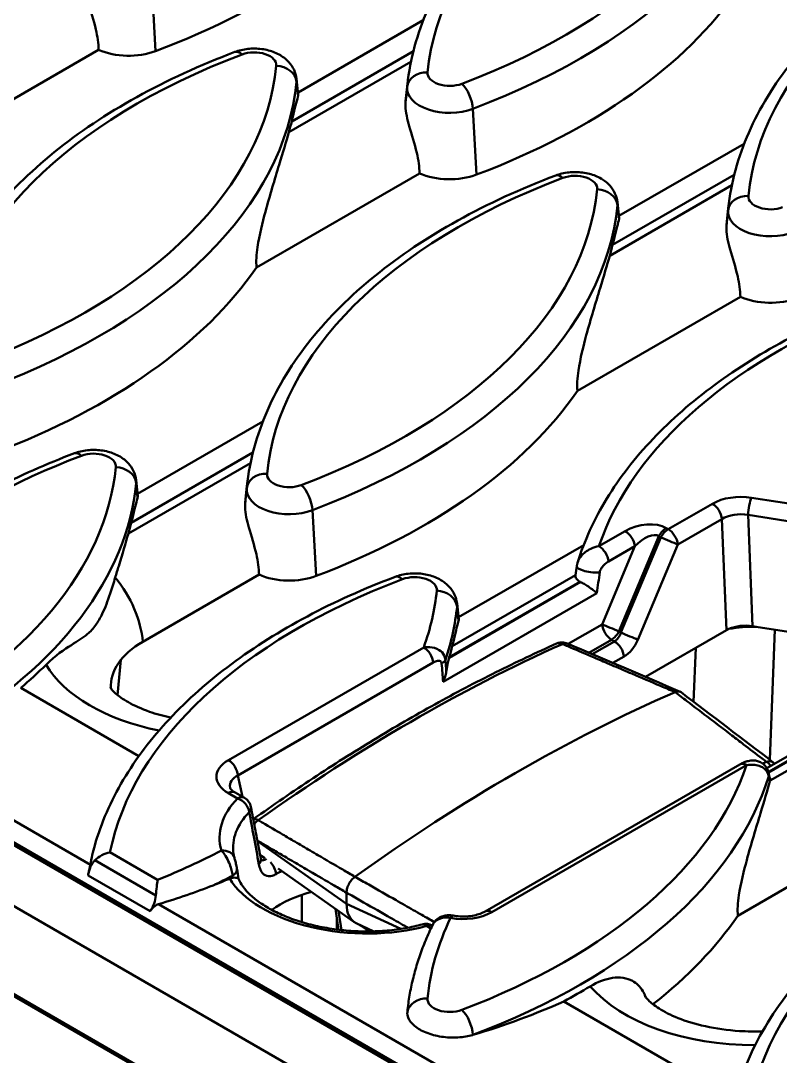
# Model space of a CAD drawing. Header units: millimetres. Extents: x 0 to 2774, y -40 to 1485.
# Drawn here: x 407.35 to 435.25, y 229.82 to 267.86 of the extents above; entities that cross this region are included whole.
import ezdxf

# ---------------------------------------------------------------- set-up
doc = ezdxf.new("R2010")
doc.units = ezdxf.units.MM
doc.header["$LTSCALE"] = 2.5
doc.layers.add('Sichtbar (ISO)', color=7, linetype='Continuous', lineweight=50)
doc.layers.add('Sichtbar schmal (ISO)', color=7, linetype='Continuous', lineweight=50)

msp = doc.modelspace()

# ---------------------------------------------------------------- linework, layer by layer
at = {"layer": 'Sichtbar (ISO)'}
for p, q in [((452.933, 211.197), (276.157, 313.26)), ((274.087, 312.124), (450.864, 210.062)), ((417.537, 265.223), (422.136, 267.878)), ((404.226, 263.334), (410.212, 266.79)), ((417.483, 265.727), (417.546, 265.14)), ((421.555, 265.511), (421.503, 265.025)), ((429.323, 260.687), (433.921, 263.342)), ((416.011, 258.798), (421.997, 262.254)), ((429.268, 261.191), (429.331, 260.604)), ((433.34, 260.975), (433.288, 260.488)), ((427.797, 254.262), (433.783, 257.718)), ((411.645, 250.481), (416.244, 253.136)), ((411.591, 250.984), (411.654, 250.398)), ((415.663, 250.768), (415.61, 250.282)), ((423.43, 245.944), (428.029, 248.6)), ((411.835, 245.047), (416.105, 247.512)), ((423.376, 246.448), (423.439, 245.862)), ((430.3, 243.755), (433.272, 245.471)), ((434.231, 245.619), (434.366, 245.598)), ((434.366, 245.598), (436.297, 245.299)), ((407.353, 243.348), (411.691, 240.844)), ((438.297, 242.443), (434.756, 240.399)), ((433.761, 240.541), (424.404, 235.138)), ((415.566, 239.313), (415.228, 239.508)), ((433.689, 234.984), (439.675, 238.44)), ((419.591, 234.756), (416.811, 236.715)), ((419.319, 235.828), (419.319, 235.417)), ((418.908, 235.237), (419.029, 234.468)), ((419.669, 234.711), (420.323, 234.408)), ((420.057, 234.405), (420.046, 234.475)), ((427.295, 231.835), (433.567, 228.214))]:
    msp.add_line(p, q, dxfattribs=at)
for centre, start, end in [((415.316, 238.88), 10.7657, 60), ((422.23, 234.183), 61.426, 105.6427)]:
    msp.add_arc(centre, 0.5, start, end, dxfattribs=at)
for centre, major_axis, ratio, start_param, end_param in [((398.556, 278.869), (25.106, 0), 0.57735, 5.2921, 5.906759), ((410.341, 274.333), (25.106, 0), 0.57735, 5.2921, 5.906759), ((411.319, 267.615), (-1.806, 0), 0.57735, 0.911322, 2.150508), ((392.663, 266.168), (24.887, 0), 0.57735, 6.114898, 6.142932), ((423.104, 263.078), (-1.806, 0), 0.57735, 0.911322, 2.150508), ((404.448, 261.632), (24.887, 0), 0.57735, 6.114898, 6.142932), ((392.663, 264.127), (25.106, 0), 0.57735, 5.2921, 5.906759), ((434.889, 258.542), (-1.806, 0), 0.57735, 0.911322, 2.150508), ((404.448, 259.591), (25.106, 0), 0.57735, 5.2921, 5.906759), ((386.771, 251.426), (24.887, 0), 0.57735, 6.114898, 6.142932), ((528.578, 265.496), (57.486, 132.695), 0.641642, 1.970571, 1.972991), ((417.212, 248.336), (-1.806, 0), 0.57735, 0.911322, 2.150508), ((433.978, 245.056), (1.001, -0.004), 0.582333, 2.233397, 2.356948), ((433.978, 245.056), (1.001, -0.004), 0.582333, 1.318347, 2.233397), ((434.275, 243.865), (3.001, -0.003), 0.577653, 1.541002, 1.879557), ((414.664, 243.414), (-4, 0), 0.57735, 5.497787, 6.318229), ((398.556, 246.89), (24.887, 0), 0.57735, 6.114898, 6.142932), ((-1919.761, -5432.512), (2189.317, 5741.251), 0.842549, 6.249428, 6.250299), ((386.771, 251.426), (-24.887, 0), 0.57735, 2.544599, 2.614834), ((425.506, 184.031), (-34.406, -59.593), 0.57735, 3.805908, 4.048064), ((-2740.712, -4953.908), (2281.557, 5702.886), 0.781853, 6.069375, 6.070247), ((327.866, 150.732), (90.531, 117.036), 0.516757, 5.879798, 5.882394), ((691.347, 1328.038), (-31.266, 1871.89), 0.192998, 2.189998, 2.190245), ((398.671, 247.062), (-24.863, 1.505), 0.532612, 2.288522, 2.320634), ((419.712, 233.763), (4, 0), 0.57735, 2.005435, 2.472189), ((420.381, 236.034), (-0.752, -1.303), 0.575771, 5.499157, 6.335402), ((410.341, 240.312), (25.106, 0), 0.57735, 5.649509, 5.906759), ((410.341, 242.353), (-24.887, 0), 0.57735, 2.320251, 2.375086), ((410.456, 242.355), (-24.881, 1.507), 0.532612, 2.176311, 2.345917), ((423.111, 231.339), (1.561, -0.095), 0.532612, 5.306088, 5.317903)]:
    msp.add_ellipse(centre, major_axis=major_axis, ratio=ratio, start_param=start_param, end_param=end_param, dxfattribs=at)
for points, knots in [([(432.894, 276.918), (431.613, 276.434), (430.406, 275.879), (428.184, 274.646), (427.167, 273.967), (425.358, 272.502), (424.565, 271.716), (423.236, 270.058), (422.699, 269.186), (421.909, 267.382), (421.656, 266.451), (421.555, 265.511)], [2.9359057, 2.9359057, 2.9359057, 2.9359057, 3.121742, 3.121742, 3.3075784, 3.3075784, 3.4934147, 3.4934147, 3.6792511, 3.6792511, 3.8650875, 3.8650875, 3.8650875, 3.8650875]), ([(444.679, 272.382), (443.398, 271.898), (442.192, 271.343), (439.969, 270.11), (438.952, 269.431), (437.143, 267.966), (436.351, 267.18), (435.021, 265.522), (434.484, 264.65), (433.694, 262.846), (433.441, 261.915), (433.34, 260.975)], [2.9359057, 2.9359057, 2.9359057, 2.9359057, 3.121742, 3.121742, 3.3075784, 3.3075784, 3.4934147, 3.4934147, 3.6792511, 3.6792511, 3.8650875, 3.8650875, 3.8650875, 3.8650875]), ([(410.212, 266.79), (410.21, 267.026), (410.174, 267.281), (410.038, 267.871), (409.924, 268.209), (409.801, 268.646), (409.767, 268.777), (409.718, 269.03), (409.702, 269.153), (409.698, 269.321), (409.699, 269.381), (409.705, 269.439)], [0.0433649, 0.0433649, 0.0433649, 0.0433649, 0.199966, 0.199966, 0.399932, 0.399932, 0.4756007, 0.4756007, 0.5512693, 0.5512693, 0.5929939, 0.5929939, 0.5929939, 0.5929939]), ([(415.216, 266.712), (413.935, 266.228), (412.729, 265.673), (410.506, 264.44), (409.489, 263.761), (407.68, 262.296), (406.888, 261.51), (405.558, 259.852), (405.021, 258.98), (404.231, 257.176), (403.978, 256.245), (403.877, 255.305)], [2.9359057, 2.9359057, 2.9359057, 2.9359057, 3.121742, 3.121742, 3.3075784, 3.3075784, 3.4934147, 3.4934147, 3.6792511, 3.6792511, 3.8650875, 3.8650875, 3.8650875, 3.8650875]), ([(417.483, 265.727), (417.471, 265.843), (417.438, 265.954), (417.341, 266.165), (417.273, 266.261), (417.105, 266.445), (417.001, 266.525), (416.752, 266.673), (416.605, 266.73), (416.288, 266.814), (416.118, 266.835), (415.778, 266.838), (415.609, 266.821), (415.367, 266.763), (415.291, 266.74), (415.216, 266.712)], [0.847302, 0.847302, 0.847302, 0.847302, 1.046181, 1.046181, 1.270532, 1.270532, 1.556044, 1.556044, 1.929065, 1.929065, 2.339587, 2.339587, 2.746954, 2.746954, 2.935906, 2.935906, 2.935906, 2.935906]), ([(417.54, 265.092), (417.537, 265.082), (417.534, 265.071), (417.482, 264.889), (417.419, 264.624), (417.335, 264.278), (417.321, 264.22), (417.306, 264.159)], [0.7095826, 0.7095826, 0.7095826, 0.7095826, 0.7301099, 0.7301099, 1.0546565, 1.0546565, 1.1167, 1.1167, 1.1167, 1.1167]), ([(421.997, 262.254), (421.995, 262.489), (421.959, 262.745), (421.823, 263.334), (421.71, 263.673), (421.586, 264.11), (421.552, 264.241), (421.503, 264.494), (421.487, 264.617), (421.483, 264.785), (421.484, 264.844), (421.49, 264.902)], [0.0433649, 0.0433649, 0.0433649, 0.0433649, 0.199966, 0.199966, 0.399932, 0.399932, 0.4756007, 0.4756007, 0.5512693, 0.5512693, 0.5929939, 0.5929939, 0.5929939, 0.5929939]), ([(421.49, 264.902), (421.493, 264.932), (421.496, 264.962), (421.501, 265.002), (421.502, 265.013), (421.503, 265.025)], [0.70958265, 0.70958265, 0.70958265, 0.70958265, 0.73010989, 0.73010989, 0.73801389, 0.73801389, 0.73801389, 0.73801389]), ([(417.199, 263.761), (417.1, 263.425), (416.979, 263.018), (416.684, 262.036), (416.503, 261.446), (416.235, 260.46), (416.114, 259.978), (416.032, 259.42), (416.016, 259.279), (416.002, 259.02), (416.003, 258.901), (416.011, 258.798)], [3.485316, 3.485316, 3.485316, 3.485316, 3.831228, 3.831228, 4.242869, 4.242869, 4.503948, 4.503948, 4.581698, 4.581698, 4.653464, 4.653464, 4.653464, 4.653464]), ([(427.001, 262.176), (425.72, 261.691), (424.514, 261.137), (422.291, 259.904), (421.274, 259.225), (419.465, 257.76), (418.673, 256.974), (417.343, 255.316), (416.806, 254.444), (416.016, 252.64), (415.764, 251.709), (415.663, 250.768)], [2.9359057, 2.9359057, 2.9359057, 2.9359057, 3.121742, 3.121742, 3.3075784, 3.3075784, 3.4934147, 3.4934147, 3.6792511, 3.6792511, 3.8650875, 3.8650875, 3.8650875, 3.8650875]), ([(429.268, 261.191), (429.256, 261.307), (429.223, 261.418), (429.126, 261.629), (429.058, 261.725), (428.89, 261.909), (428.786, 261.989), (428.537, 262.137), (428.39, 262.194), (428.073, 262.278), (427.903, 262.299), (427.563, 262.302), (427.394, 262.284), (427.152, 262.227), (427.076, 262.204), (427.001, 262.176)], [0.847302, 0.847302, 0.847302, 0.847302, 1.046181, 1.046181, 1.270532, 1.270532, 1.556044, 1.556044, 1.929065, 1.929065, 2.339587, 2.339587, 2.746954, 2.746954, 2.935906, 2.935906, 2.935906, 2.935906]), ([(429.325, 260.556), (429.322, 260.545), (429.319, 260.535), (429.268, 260.353), (429.205, 260.088), (429.12, 259.742), (429.106, 259.684), (429.091, 259.623)], [0.7095826, 0.7095826, 0.7095826, 0.7095826, 0.7301099, 0.7301099, 1.0546565, 1.0546565, 1.1167, 1.1167, 1.1167, 1.1167]), ([(433.783, 257.718), (433.78, 257.953), (433.744, 258.209), (433.609, 258.798), (433.495, 259.137), (433.371, 259.574), (433.338, 259.704), (433.288, 259.958), (433.273, 260.081), (433.268, 260.249), (433.27, 260.308), (433.275, 260.366)], [0.0433649, 0.0433649, 0.0433649, 0.0433649, 0.199966, 0.199966, 0.399932, 0.399932, 0.4756007, 0.4756007, 0.5512693, 0.5512693, 0.5929939, 0.5929939, 0.5929939, 0.5929939]), ([(433.275, 260.366), (433.278, 260.396), (433.281, 260.426), (433.286, 260.466), (433.287, 260.477), (433.288, 260.488)], [0.70958265, 0.70958265, 0.70958265, 0.70958265, 0.73010989, 0.73010989, 0.73801389, 0.73801389, 0.73801389, 0.73801389]), ([(428.984, 259.225), (428.885, 258.889), (428.764, 258.482), (428.469, 257.5), (428.288, 256.91), (428.02, 255.924), (427.899, 255.442), (427.817, 254.883), (427.801, 254.743), (427.787, 254.484), (427.788, 254.365), (427.797, 254.262)], [3.485316, 3.485316, 3.485316, 3.485316, 3.831228, 3.831228, 4.242869, 4.242869, 4.503948, 4.503948, 4.581698, 4.581698, 4.653464, 4.653464, 4.653464, 4.653464]), ([(438.786, 257.64), (437.662, 257.215), (436.595, 256.736), (434.604, 255.68), (433.68, 255.103), (431.997, 253.864), (431.24, 253.202), (429.912, 251.805), (429.342, 251.07), (428.411, 249.543), (428.049, 248.751), (427.801, 247.943)], [2.9359057, 2.9359057, 2.9359057, 2.9359057, 3.0990146, 3.0990146, 3.2621235, 3.2621235, 3.4252325, 3.4252325, 3.5883414, 3.5883414, 3.7514503, 3.7514503, 3.7514503, 3.7514503]), ([(409.323, 251.969), (408.299, 251.582), (407.322, 251.15), (405.484, 250.204), (404.624, 249.69), (403.038, 248.588), (402.312, 248.001), (401.012, 246.764), (400.438, 246.114), (399.457, 244.761), (399.05, 244.058), (398.734, 243.337)], [2.9359057, 2.9359057, 2.9359057, 2.9359057, 3.0845612, 3.0845612, 3.2332167, 3.2332167, 3.3818722, 3.3818722, 3.5305278, 3.5305278, 3.6791833, 3.6791833, 3.6791833, 3.6791833]), ([(411.591, 250.984), (411.578, 251.1), (411.546, 251.212), (411.448, 251.423), (411.381, 251.519), (411.213, 251.703), (411.108, 251.783), (410.859, 251.931), (410.712, 251.988), (410.395, 252.071), (410.225, 252.093), (409.885, 252.096), (409.716, 252.078), (409.474, 252.021), (409.398, 251.998), (409.323, 251.969)], [0.847302, 0.847302, 0.847302, 0.847302, 1.046181, 1.046181, 1.270532, 1.270532, 1.556044, 1.556044, 1.929065, 1.929065, 2.339587, 2.339587, 2.746954, 2.746954, 2.935906, 2.935906, 2.935906, 2.935906]), ([(411.648, 250.349), (411.645, 250.339), (411.642, 250.329), (411.59, 250.147), (411.527, 249.882), (411.443, 249.536), (411.428, 249.478), (411.414, 249.417)], [0.7095826, 0.7095826, 0.7095826, 0.7095826, 0.7301099, 0.7301099, 1.0546565, 1.0546565, 1.1167, 1.1167, 1.1167, 1.1167]), ([(416.105, 247.512), (416.102, 247.747), (416.066, 248.002), (415.931, 248.592), (415.817, 248.93), (415.694, 249.368), (415.66, 249.498), (415.61, 249.751), (415.595, 249.875), (415.59, 250.043), (415.592, 250.102), (415.598, 250.16)], [0.0433649, 0.0433649, 0.0433649, 0.0433649, 0.199966, 0.199966, 0.399932, 0.399932, 0.4756007, 0.4756007, 0.5512693, 0.5512693, 0.5929939, 0.5929939, 0.5929939, 0.5929939]), ([(415.598, 250.16), (415.601, 250.19), (415.604, 250.219), (415.608, 250.26), (415.609, 250.271), (415.61, 250.282)], [0.70958265, 0.70958265, 0.70958265, 0.70958265, 0.73010989, 0.73010989, 0.73801389, 0.73801389, 0.73801389, 0.73801389]), ([(411.306, 249.019), (411.208, 248.683), (411.087, 248.276), (410.91, 247.689), (410.867, 247.547), (410.824, 247.402)], [3.485316, 3.485316, 3.485316, 3.485316, 3.8312275, 3.8312275, 3.9377926, 3.9377926, 3.9377926, 3.9377926]), ([(427.775, 247.827), (427.776, 247.836), (427.777, 247.844), (427.78, 247.86), (427.782, 247.868), (427.785, 247.884), (427.787, 247.892), (427.791, 247.907), (427.793, 247.914), (427.797, 247.929), (427.799, 247.936), (427.801, 247.943)], [0, 0, 0, 0, 0.001689323, 0.001689323, 0.003378647, 0.003378647, 0.00506797, 0.00506797, 0.006757293, 0.006757293, 0.008446617, 0.008446617, 0.008446617, 0.008446617]), ([(410.824, 247.402), (410.765, 247.204), (410.704, 247.01), (410.546, 246.54), (410.452, 246.291), (410.273, 245.918), (410.195, 245.783), (410.013, 245.528), (409.912, 245.423), (409.63, 245.181), (409.435, 245.067), (408.954, 244.762), (408.636, 244.551), (408.284, 244.202)], [-1.629857, -1.629857, -1.629857, -1.629857, -1.452631, -1.452631, -1.186971, -1.186971, -0.996891, -0.996891, -0.779869, -0.779869, -0.420166, -0.420166, 0, 0, 0, 0]), ([(421.109, 247.433), (419.968, 247.002), (418.887, 246.516), (416.872, 245.443), (415.938, 244.856), (414.242, 243.595), (413.479, 242.92), (412.149, 241.497), (411.581, 240.748), (410.661, 239.194), (410.308, 238.388), (410.072, 237.565)], [2.9359057, 2.9359057, 2.9359057, 2.9359057, 3.1013121, 3.1013121, 3.2667184, 3.2667184, 3.4321248, 3.4321248, 3.5975312, 3.5975312, 3.7629376, 3.7629376, 3.7629376, 3.7629376]), ([(423.376, 246.448), (423.363, 246.564), (423.331, 246.676), (423.233, 246.887), (423.166, 246.983), (422.998, 247.167), (422.893, 247.247), (422.645, 247.395), (422.497, 247.452), (422.18, 247.535), (422.01, 247.557), (421.671, 247.56), (421.501, 247.542), (421.259, 247.485), (421.183, 247.462), (421.109, 247.433)], [0.847302, 0.847302, 0.847302, 0.847302, 1.046181, 1.046181, 1.270532, 1.270532, 1.556044, 1.556044, 1.929065, 1.929065, 2.339587, 2.339587, 2.746954, 2.746954, 2.935906, 2.935906, 2.935906, 2.935906]), ([(427.888, 247.252), (427.882, 247.255), (427.876, 247.259), (427.825, 247.288), (427.79, 247.319), (427.746, 247.38), (427.734, 247.408), (427.725, 247.456), (427.724, 247.476), (427.727, 247.495)], [0.15218967, 0.15218967, 0.15218967, 0.15218967, 0.15726233, 0.15726233, 0.19535253, 0.19535253, 0.22549112, 0.22549112, 0.24584778, 0.24584778, 0.24584778, 0.24584778]), ([(428.51, 246.831), (428.51, 246.832), (428.509, 246.832), (428.472, 246.867), (428.427, 246.905), (428.323, 246.986), (428.263, 247.029), (428.149, 247.105), (428.095, 247.139), (427.995, 247.197), (427.95, 247.222), (427.907, 247.243), (427.907, 247.243), (427.907, 247.243)], [-0.0005496, -0.0005496, -0.0005496, -0.0005496, 0, 0, 0.04539, 0.04539, 0.0922635, 0.0922635, 0.1301607, 0.1301607, 0.163054, 0.163054, 0.1633231, 0.1633231, 0.1633231, 0.1633231]), ([(423.433, 245.813), (423.43, 245.803), (423.427, 245.793), (423.375, 245.611), (423.312, 245.346), (423.228, 245), (423.214, 244.941), (423.199, 244.881)], [0.7095826, 0.7095826, 0.7095826, 0.7095826, 0.7301099, 0.7301099, 1.0546565, 1.0546565, 1.1167, 1.1167, 1.1167, 1.1167]), ([(427.424, 244.983), (427.393, 244.996), (427.362, 245.006), (427.3, 245.019), (427.27, 245.021), (427.213, 245.022), (427.186, 245.02), (427.137, 245.013), (427.114, 245.007), (427.072, 244.995), (427.052, 244.987), (427.035, 244.979)], [0.007711104, 0.007711104, 0.007711104, 0.007711104, 0.008311159, 0.008311159, 0.008911214, 0.008911214, 0.009511269, 0.009511269, 0.010111324, 0.010111324, 0.010711379, 0.010711379, 0.010711379, 0.010711379]), ([(427.035, 244.979), (426.292, 244.648), (425.547, 244.296), (424.056, 243.552), (423.31, 243.159), (421.817, 242.333), (421.07, 241.9), (419.578, 240.996), (418.832, 240.524), (417.355, 239.549), (416.622, 239.046), (415.892, 238.526)], [1.4572612, 1.4572612, 1.4572612, 1.4572612, 1.5034598, 1.5034598, 1.5496584, 1.5496584, 1.595857, 1.595857, 1.6420556, 1.6420556, 1.6875866, 1.6875866, 1.6875866, 1.6875866]), ([(423.084, 244.459), (423.069, 244.405), (423.052, 244.341), (423.017, 244.181), (422.999, 244.081), (422.985, 243.968), (422.984, 243.96), (422.983, 243.952)], [-0.6156388, -0.6156388, -0.6156388, -0.6156388, -0.5610048, -0.5610048, -0.4927272, -0.4927272, -0.4876878, -0.4876878, -0.4876878, -0.4876878]), ([(422.983, 243.952), (422.976, 243.89), (422.962, 243.827), (422.923, 243.7), (422.897, 243.636), (422.865, 243.573), (422.865, 243.572), (422.865, 243.572)], [0, 0, 0, 0, 0.03954668, 0.03954668, 0.08115288, 0.08115288, 0.08153969, 0.08153969, 0.08153969, 0.08153969]), ([(410.649, 243.361), (410.649, 243.361), (410.65, 243.359), (410.664, 243.334), (410.717, 243.255), (410.946, 243.052), (411.102, 242.937), (411.519, 242.702), (411.781, 242.582), (412.321, 242.394), (412.583, 242.32), (412.862, 242.259)], [4.1990628, 4.1990628, 4.1990628, 4.1990628, 4.2473133, 4.2473133, 4.5030411, 4.5030411, 4.7244316, 4.7244316, 4.953784, 4.953784, 5.1351179, 5.1351179, 5.1351179, 5.1351179]), ([(431.383, 243.198), (431.429, 243.218), (431.474, 243.227), (431.55, 243.222), (431.582, 243.21), (431.609, 243.189)], [0, 0, 0, 0, 0.03933314, 0.03933314, 0.07415239, 0.07415239, 0.07415239, 0.07415239]), ([(434.819, 240.241), (434.805, 240.301), (434.779, 240.364), (434.711, 240.47), (434.671, 240.514), (434.582, 240.588), (434.534, 240.616), (434.431, 240.66), (434.379, 240.672), (434.267, 240.688), (434.212, 240.686), (434.097, 240.674), (434.043, 240.66), (433.942, 240.628), (433.896, 240.609), (433.821, 240.574), (433.791, 240.558), (433.761, 240.541)], [0, 0, 0, 0, 0.0080952, 0.0080952, 0.0156273, 0.0156273, 0.0241515, 0.0241515, 0.0351375, 0.0351375, 0.0513445, 0.0513445, 0.0737592, 0.0737592, 0.0961738, 0.0961738, 0.1120734, 0.1120734, 0.1120734, 0.1120734]), ([(415.228, 239.508), (415.198, 239.526), (415.171, 239.544), (415.126, 239.578), (415.107, 239.594), (415.077, 239.624), (415.066, 239.637), (415.051, 239.659), (415.047, 239.668), (415.041, 239.679), (415.041, 239.682), (415.04, 239.683)], [-0.7779718, -0.7779718, -0.7779718, -0.7779718, -0.6464553, -0.6464553, -0.5149388, -0.5149388, -0.3834223, -0.3834223, -0.2519058, -0.2519058, -0.1203893, -0.1203893, -0.1203893, -0.1203893]), ([(434.868, 239.916), (434.77, 239.586), (434.653, 239.19), (434.362, 238.221), (434.18, 237.631), (433.913, 236.646), (433.791, 236.164), (433.709, 235.605), (433.693, 235.464), (433.68, 235.205), (433.681, 235.086), (433.689, 234.984)], [3.495842, 3.495842, 3.495842, 3.495842, 3.831228, 3.831228, 4.242869, 4.242869, 4.503948, 4.503948, 4.581698, 4.581698, 4.653464, 4.653464, 4.653464, 4.653464]), ([(434.871, 240.01), (434.872, 240.008), (434.872, 240.006), (434.876, 239.984), (434.877, 239.965), (434.874, 239.945)], [0.22330409, 0.22330409, 0.22330409, 0.22330409, 0.22550286, 0.22550286, 0.24584805, 0.24584805, 0.24584805, 0.24584805]), ([(416.173, 237.065), (416.149, 237.192), (416.124, 237.32), (416.075, 237.574), (416.05, 237.702), (416.002, 237.956), (415.977, 238.083), (415.928, 238.338), (415.904, 238.465), (415.856, 238.719), (415.831, 238.847), (415.807, 238.974)], [0, 0, 0, 0, 0.0960182, 0.0960182, 0.1920364, 0.1920364, 0.2880545, 0.2880545, 0.3840727, 0.3840727, 0.4800909, 0.4800909, 0.4800909, 0.4800909]), ([(444.679, 238.361), (443.398, 237.877), (442.192, 237.323), (439.969, 236.089), (438.952, 235.41), (437.143, 233.945), (436.351, 233.159), (435.021, 231.502), (434.484, 230.629), (433.694, 228.825), (433.441, 227.894), (433.34, 226.954)], [2.9359057, 2.9359057, 2.9359057, 2.9359057, 3.121742, 3.121742, 3.3075784, 3.3075784, 3.4934147, 3.4934147, 3.6792511, 3.6792511, 3.8650875, 3.8650875, 3.8650875, 3.8650875]), ([(409.828, 236.465), (409.846, 236.575), (409.878, 236.689), (409.944, 236.836), (409.976, 236.893), (410.027, 236.965), (410.052, 236.994), (410.077, 237.019)], [0.031631, 0.031631, 0.031631, 0.031631, 0.0954422, 0.0954422, 0.1283689, 0.1283689, 0.1484271, 0.1484271, 0.1484271, 0.1484271]), ([(410.077, 237.019), (410.15, 237.091), (410.237, 237.153), (410.425, 237.253), (410.527, 237.289), (410.63, 237.31), (410.631, 237.311), (410.632, 237.311)], [-0.1281464, -0.1281464, -0.1281464, -0.1281464, -0.0649498, -0.0649498, 0, 0, 0.0006165, 0.0006165, 0.0006165, 0.0006165]), ([(415.202, 237.104), (415.199, 237.114), (415.197, 237.125), (415.191, 237.146), (415.189, 237.156), (415.184, 237.177), (415.182, 237.187), (415.178, 237.207), (415.176, 237.218), (415.172, 237.238), (415.17, 237.249), (415.169, 237.259)], [2.19468237, 2.19468237, 2.19468237, 2.19468237, 2.20959854, 2.20959854, 2.22451472, 2.22451472, 2.23943089, 2.23943089, 2.25434707, 2.25434707, 2.26926325, 2.26926325, 2.26926325, 2.26926325]), ([(415.294, 236.706), (415.29, 236.736), (415.284, 236.768), (415.271, 236.83), (415.264, 236.861), (415.251, 236.921), (415.244, 236.949), (415.23, 237.001), (415.224, 237.025), (415.213, 237.068), (415.207, 237.087), (415.202, 237.104)], [0, 0, 0, 0, 0.01580563, 0.01580563, 0.03161126, 0.03161126, 0.04741689, 0.04741689, 0.06322252, 0.06322252, 0.07902814, 0.07902814, 0.07902814, 0.07902814]), ([(416.196, 236.992), (416.196, 236.992), (416.195, 236.993), (416.192, 237), (416.188, 237.008), (416.181, 237.031), (416.177, 237.047), (416.173, 237.065)], [0.22070866, 0.22070866, 0.22070866, 0.22070866, 0.23582218, 0.23582218, 0.26219771, 0.26219771, 0.28857324, 0.28857324, 0.28857324, 0.28857324]), ([(409.911, 236.855), (409.909, 236.843), (409.906, 236.829), (409.9, 236.795), (409.895, 236.773), (409.881, 236.711), (409.871, 236.669), (409.849, 236.573), (409.837, 236.521), (409.828, 236.465)], [-0.1141211, -0.1141211, -0.1141211, -0.1141211, -0.0997104, -0.0997104, -0.0797217, -0.0797217, -0.0467941, -0.0467941, -0.0117875, -0.0117875, -0.0117875, -0.0117875]), ([(412.382, 236.3), (412.382, 236.3), (412.382, 236.299), (412.371, 236.227), (412.359, 236.139), (412.338, 235.945), (412.328, 235.838), (412.318, 235.725)], [-0.1466997, -0.1466997, -0.1466997, -0.1466997, -0.1460501, -0.1460501, -0.0715433, -0.0715433, 0, 0, 0, 0]), ([(415.144, 236.376), (415.189, 236.381), (415.226, 236.381), (415.293, 236.375), (415.319, 236.366), (415.342, 236.349), (415.347, 236.342), (415.35, 236.335)], [0, 0, 0, 0, 0.0377602, 0.0377602, 0.0857113, 0.0857113, 0.1083309, 0.1083309, 0.1083309, 0.1083309]), ([(422.095, 234.665), (421.899, 234.61), (421.693, 234.563), (421.262, 234.486), (421.038, 234.456), (420.579, 234.416), (420.344, 234.406), (419.87, 234.404), (419.63, 234.413), (419.154, 234.45), (418.918, 234.479), (418.454, 234.554), (418.227, 234.601), (417.788, 234.712), (417.577, 234.776), (417.176, 234.917), (416.986, 234.995), (416.633, 235.162), (416.47, 235.251), (416.173, 235.435), (416.04, 235.531), (415.805, 235.727), (415.703, 235.826), (415.497, 236.065), (415.408, 236.204), (415.35, 236.335)], [-1.329851, -1.329851, -1.329851, -1.329851, -1.17852, -1.17852, -1.025986, -1.025986, -0.872701, -0.872701, -0.719066, -0.719066, -0.565468, -0.565468, -0.412278, -0.412278, -0.259857, -0.259857, -0.108547, -0.108547, 0.041397, 0.041397, 0.190024, 0.190024, 0.338239, 0.338239, 0.548065, 0.548065, 0.548065, 0.548065]), ([(419.319, 235.828), (419.319, 235.881), (419.328, 235.939), (419.363, 236.057), (419.388, 236.117), (419.448, 236.222), (419.481, 236.267), (419.552, 236.348), (419.59, 236.384), (419.629, 236.412)], [0, 0, 0, 0, 0.0390797, 0.0390797, 0.0780758, 0.0780758, 0.1116271, 0.1116271, 0.145196, 0.145196, 0.145196, 0.145196]), ([(412.318, 235.725), (412.311, 235.628), (412.283, 235.52), (412.227, 235.368), (412.197, 235.304), (412.163, 235.242)], [0.95188649, 0.95188649, 0.95188649, 0.95188649, 1.01022208, 1.01022208, 1.04938701, 1.04938701, 1.04938701, 1.04938701]), ([(412.163, 235.242), (412.163, 235.241), (412.163, 235.241), (412.146, 235.211), (412.128, 235.18), (412.107, 235.15)], [1.24072516, 1.24072516, 1.24072516, 1.24072516, 1.24103768, 1.24103768, 1.26126978, 1.26126978, 1.26126978, 1.26126978]), ([(412.165, 235.228), (412.174, 235.24), (412.184, 235.252), (412.22, 235.291), (412.248, 235.317), (412.321, 235.371), (412.368, 235.395), (412.416, 235.409)], [-0.07184316, -0.07184316, -0.07184316, -0.07184316, -0.06261477, -0.06261477, -0.03908038, -0.03908038, -0.00443982, -0.00443982, -0.00443982, -0.00443982]), ([(424.404, 235.138), (424.353, 235.109), (424.293, 235.081), (424.158, 235.031), (424.082, 235.009), (423.922, 234.976), (423.837, 234.964), (423.664, 234.951), (423.576, 234.95), (423.401, 234.96), (423.316, 234.97), (423.234, 234.986)], [-0.777972, -0.777972, -0.777972, -0.777972, -0.560178, -0.560178, -0.342385, -0.342385, -0.124592, -0.124592, 0.093202, 0.093202, 0.310995, 0.310995, 0.310995, 0.310995]), ([(423.234, 234.986), (423.19, 234.994), (423.144, 234.999), (423.048, 235.001), (422.998, 234.998), (422.893, 234.98), (422.837, 234.964), (422.723, 234.911), (422.665, 234.875), (422.564, 234.78), (422.521, 234.724), (422.487, 234.658), (422.484, 234.653), (422.482, 234.648)], [0.31503952, 0.31503952, 0.31503952, 0.31503952, 0.32722618, 0.32722618, 0.33941284, 0.33941284, 0.3515995, 0.3515995, 0.36378616, 0.36378616, 0.37510375, 0.37510375, 0.37597282, 0.37597282, 0.37597282, 0.37597282]), ([(422.482, 234.648), (422.391, 234.462), (422.306, 234.274), (422.149, 233.895), (422.076, 233.705), (421.944, 233.321), (421.884, 233.129), (421.778, 232.742), (421.731, 232.548), (421.65, 232.158), (421.616, 231.962), (421.589, 231.766)], [3.6526787, 3.6526787, 3.6526787, 3.6526787, 3.6915238, 3.6915238, 3.7303689, 3.7303689, 3.769214, 3.769214, 3.8080591, 3.8080591, 3.8469043, 3.8469043, 3.8469043, 3.8469043]), ([(430.292, 232.019), (430.264, 232.089), (430.233, 232.154), (430.097, 232.38), (429.967, 232.503), (429.614, 232.695), (429.365, 232.736), (428.827, 232.66), (428.55, 232.556), (428.268, 232.387)], [-0.7725674, -0.7725674, -0.7725674, -0.7725674, -0.7034177, -0.7034177, -0.5084812, -0.5084812, -0.2433559, -0.2433559, 0, 0, 0, 0]), ([(430.291, 232.021), (430.291, 232.021), (430.318, 231.967), (430.487, 231.795), (430.618, 231.685), (430.983, 231.454), (431.218, 231.333), (431.788, 231.106), (432.128, 231.001), (432.89, 230.834), (433.314, 230.774), (434.028, 230.729), (434.313, 230.725), (434.595, 230.734)], [4.199063, 4.199063, 4.199063, 4.199063, 4.443314, 4.443314, 4.667147, 4.667147, 4.89299, 4.89299, 5.134031, 5.134031, 5.389184, 5.389184, 5.554109, 5.554109, 5.554109, 5.554109]), ([(421.553, 231.45), (421.552, 231.434), (421.551, 231.419), (421.553, 231.301), (421.599, 231.179), (421.748, 230.985), (421.876, 230.877), (422.146, 230.721), (422.336, 230.645), (422.689, 230.55), (422.914, 230.516), (423.297, 230.498), (423.523, 230.511), (423.781, 230.555), (423.864, 230.574), (423.943, 230.597)], [0.6772323, 0.6772323, 0.6772323, 0.6772323, 0.6941, 0.6941, 0.8090307, 0.8090307, 0.9237132, 0.9237132, 1.0383957, 1.0383957, 1.1533264, 1.1533264, 1.2686775, 1.2686775, 1.3203534, 1.3203534, 1.3203534, 1.3203534])]:
    msp.add_open_spline(points, degree=3, knots=knots, dxfattribs=at)
for points in [[(417.546, 265.14), (417.548, 265.127), (417.546, 265.111), (417.54, 265.092)], [(429.331, 260.604), (429.333, 260.591), (429.331, 260.575), (429.325, 260.556)], [(411.654, 250.398), (411.655, 250.385), (411.653, 250.368), (411.648, 250.349)], [(427.727, 247.495), (427.727, 247.496), (427.727, 247.496), (427.727, 247.497)], [(427.907, 247.243), (427.9, 247.246), (427.894, 247.249), (427.888, 247.252)], [(423.439, 245.862), (423.44, 245.849), (423.438, 245.832), (423.433, 245.813)], [(423.092, 244.483), (423.089, 244.475), (423.087, 244.467), (423.084, 244.459)], [(434.988, 240.616), (435.008, 240.6), (435.027, 240.583), (435.044, 240.565)], [(434.874, 239.945), (434.873, 239.935), (434.87, 239.926), (434.868, 239.916)], [(410.072, 237.565), (410.006, 237.332), (409.951, 237.095), (409.911, 236.855)], [(415.144, 236.376), (415.107, 236.372), (415.068, 236.361), (415.029, 236.345)], [(412.416, 235.409), (413.125, 235.619), (413.798, 235.852), (414.419, 236.096)], [(412.107, 235.15), (412.126, 235.177), (412.145, 235.203), (412.165, 235.228)], [(420.026, 234.545), (420.035, 234.524), (420.042, 234.5), (420.046, 234.475)], [(421.589, 231.766), (421.575, 231.661), (421.563, 231.555), (421.553, 231.45)]]:
    msp.add_open_spline(points, degree=3, dxfattribs=at)
at = {"layer": 'Sichtbar schmal (ISO)'}
for p, q in [((276.032, 313.247), (452.808, 211.185)), ((450.166, 207.241), (273.389, 309.303)), ((273.38, 309.234), (450.157, 207.172)), ((412.173, 269.16), (412.308, 266.742)), ((417.306, 264.159), (421.774, 266.739)), ((421.686, 266.352), (417.199, 263.761)), ((417.484, 265.621), (417.54, 265.092)), ((421.547, 265.428), (421.49, 264.902)), ((423.959, 264.624), (424.094, 262.206)), ((429.091, 259.623), (433.559, 262.203)), ((433.471, 261.816), (428.984, 259.225)), ((429.269, 261.084), (429.325, 260.556)), ((433.332, 260.892), (433.275, 260.366)), ((371.969, 257.953), (426.27, 226.602)), ((411.414, 249.417), (415.882, 251.997)), ((415.794, 251.61), (411.306, 249.019)), ((411.591, 250.878), (411.648, 250.349)), ((415.654, 250.685), (415.598, 250.16)), ((436.121, 250.04), (434.192, 250.339)), ((432.754, 250.116), (431.134, 249.182)), ((418.066, 249.881), (418.201, 247.464)), ((434.063, 249.704), (435.993, 249.405)), ((434.063, 249.704), (434.231, 245.619)), ((431.134, 249.182), (431.059, 249.225)), ((431.485, 248.62), (433.104, 249.555)), ((433.272, 245.471), (433.104, 249.555)), ((429.552, 249.113), (428.59, 248.558)), ((430.788, 248.923), (429.323, 245.425)), ((429.398, 245.381), (430.863, 248.879)), ((430.788, 248.923), (430.863, 248.879)), ((428.701, 245.684), (429.902, 248.552)), ((428.94, 247.996), (429.902, 248.552)), ((431.485, 248.62), (430.02, 245.123)), ((423.199, 244.881), (427.727, 247.495)), ((427.907, 247.243), (423.084, 244.459)), ((427.888, 247.252), (423.092, 244.483)), ((422.865, 243.572), (428.51, 246.831)), ((423.376, 246.342), (423.433, 245.813)), ((427.461, 244.968), (428.701, 245.684)), ((429.323, 245.425), (429.398, 245.381)), ((434.865, 240.71), (435.046, 245.493)), ((429.052, 245.123), (428.221, 244.643)), ((428.343, 244.591), (429.158, 245.061)), ((429.158, 245.061), (429.052, 245.123)), ((422.152, 244.841), (414.978, 240.699)), ((432.141, 244.818), (432.066, 242.841)), ((410.912, 243.085), (411.03, 244.379)), ((415.329, 240.138), (422.503, 244.28)), ((429.509, 244.5), (429.104, 244.266)), ((434.817, 240.248), (439.452, 242.924)), ((434.812, 240.266), (438.543, 242.42)), ((439.364, 242.537), (434.874, 239.945)), ((409.911, 236.855), (402.865, 240.924)), ((424.654, 235.113), (434.011, 240.516)), ((415.329, 240.138), (415.496, 239.354)), ((414.978, 239.484), (415.316, 239.289)), ((419.319, 235.417), (416.046, 237.725)), ((410.077, 237.019), (412.318, 235.725)), ((410.632, 237.311), (412.382, 236.3)), ((416.147, 237.204), (416.322, 237.102)), ((409.828, 236.465), (412.107, 235.15)), ((426.649, 227.192), (412.416, 235.409)), ((416.614, 235.176), (416.616, 235.226)), ((419.13, 234.456), (419.02, 235.158)), ((421.311, 234.497), (419.319, 235.417)), ((422.257, 234.605), (422.417, 234.513)), ((430.586, 231.719), (430.587, 231.741)), ((423.959, 230.603), (423.959, 230.602))]:
    msp.add_line(p, q, dxfattribs=at)
for centre, major_axis, ratio, start_param, end_param in [((446.367, 265.182), (-24.113, 0), 0.57735, 5.2921, 6.227073), ((410.341, 277.191), (24.113, 0), 0.57735, 5.2921, 6.227073), ((410.341, 276.632), (24.86, 0), 0.57735, 5.2921, 6.227073), ((458.153, 260.646), (-24.113, 0), 0.57735, 5.2921, 6.227073), ((415.481, 266.01), (-0.265, 0.702), 0.447262, 5.581488, 6.283185), ((415.926, 266.23), (0.813, 0), 0.57735, 6.227073, 8.433693), ((428.69, 254.976), (-24.113, 0), 0.57735, 5.2921, 6.227073), ((392.663, 266.984), (24.113, 0), 0.57735, 5.2921, 6.227073), ((416.738, 265.591), (0.746, -0.073), 0.815212, 0.166414, 1.649944), ((422.293, 265.35), (-0.746, 0.073), 0.815212, 4.791537, 6.275066), ((423.104, 265.936), (-0.813, 0), 0.57735, 6.227073, 8.433693), ((392.663, 266.425), (24.86, 0), 0.57735, 5.2921, 6.227073), ((415.926, 265.671), (1.56, 0), 0.57735, 6.227073, 6.345089), ((423.549, 264.931), (0.265, -0.702), 0.447262, 0.956366, 2.439895), ((423.104, 265.377), (-1.56, 0), 0.57735, 6.227073, 8.433693), ((446.367, 264.623), (-24.86, 0), 0.57735, 6.221282, 6.227073), ((427.266, 261.474), (-0.265, 0.702), 0.447262, 5.581488, 6.283185), ((427.712, 261.694), (0.813, 0), 0.57735, 6.227073, 8.433693), ((440.475, 250.439), (-24.113, 0), 0.57735, 5.2921, 6.227073), ((404.448, 262.448), (24.113, 0), 0.57735, 5.2921, 6.227073), ((428.523, 261.055), (0.746, -0.073), 0.815212, 0.166414, 1.649944), ((434.078, 260.814), (-0.746, 0.073), 0.815212, 4.791537, 6.275066), ((434.889, 261.4), (-0.813, 0), 0.57735, 6.227073, 8.433693), ((404.448, 261.889), (24.86, 0), 0.57735, 5.2921, 6.227073), ((427.712, 261.135), (1.56, 0), 0.57735, 6.227073, 6.345089), ((458.153, 260.087), (-24.86, 0), 0.57735, 6.221282, 6.227073), ((434.889, 260.841), (-1.56, 0), 0.57735, 6.227073, 8.433693), ((452.26, 245.903), (-24.113, 0), 0.57735, 5.2921, 6.091359), ((422.797, 240.233), (-24.113, 0), 0.57735, 5.2921, 6.027387), ((409.589, 251.268), (-0.265, 0.702), 0.447262, 5.581488, 6.283185), ((410.034, 251.488), (0.813, 0), 0.57735, 6.227073, 8.433693), ((386.771, 252.242), (24.113, 0), 0.57735, 5.439087, 6.227073), ((410.845, 250.849), (0.746, -0.073), 0.815212, 0.166414, 1.649944), ((416.4, 250.608), (-0.746, 0.073), 0.815212, 4.791537, 6.275066), ((417.212, 251.194), (-0.813, 0), 0.57735, 6.227073, 8.433693), ((386.771, 251.683), (24.86, 0), 0.57735, 5.516297, 6.227073), ((410.034, 250.929), (1.56, 0), 0.57735, 6.227073, 6.345089), ((440.475, 249.88), (-24.86, 0), 0.57735, 6.221282, 6.227073), ((417.657, 250.189), (-0.265, 0.702), 0.447262, 4.097958, 5.581488), ((417.212, 250.635), (-1.56, 0), 0.57735, 6.227073, 8.433693), ((433.813, 249.494), (-1.501, 0.007), 0.582333, 4.459939, 5.498541), ((434.192, 249.931), (0.076, 0.494), 0.211325, 0.631914, 2.080538), ((432.754, 249.708), (-0.25, 0.433), 0.57735, 4.049164, 5.497787), ((433.813, 249.086), (1.001, -0.036), 0.642013, 1.341099, 2.3797), ((430.192, 248.66), (-1.11, -0.27), 0.580101, 3.687546, 5.179926), ((431.059, 248.817), (0.25, 0.433), 0.57735, 0.785398, 1.658063), ((431.134, 248.773), (0.25, 0.433), 0.57735, 0.785398, 1.658063), ((431.134, 248.773), (0.25, -0.433), 0.57735, 0.907571, 2.356194), ((429.552, 248.705), (-0.25, 0.433), 0.57735, 4.049164, 5.497787), ((430.192, 248.252), (0.614, 0.657), 0.463207, 0.054048, 1.546427), ((431.134, 248.773), (0.461, -0.193), 0.016784, 4.091745, 5.584125), ((428.59, 248.149), (-0.25, 0.433), 0.57735, 4.049164, 5.497787), ((428.27, 247.755), (-0.495, 0.072), 0.299226, 0, 2.401572), ((434.582, 235.697), (-24.113, 0), 0.57735, 5.2921, 6.167024), ((409.899, 245.961), (-1.375, 2.382), 0.57735, 4.018026, 5.001987), ((421.374, 246.732), (-0.265, 0.702), 0.447262, 5.581488, 6.283185), ((421.819, 246.952), (0.813, 0), 0.57735, 6.227073, 8.433693), ((398.556, 247.706), (24.113, 0), 0.57735, 6.075902, 6.227073), ((422.63, 246.313), (0.746, -0.073), 0.815212, 0.166414, 1.649944), ((398.556, 247.147), (24.86, 0), 0.57735, 6.089327, 6.227073), ((421.819, 246.393), (1.56, 0), 0.57735, 6.227073, 6.345089), ((429.052, 245.531), (0.461, -0.193), 0.016784, 0.950152, 2.442532), ((429.052, 245.531), (-0.25, 0.433), 0.57735, 0.907571, 2.356194), ((429.052, 245.531), (-0.25, -0.433), 0.57735, 0.785398, 1.658063), ((429.072, 245.52), (0.126, 0.494), 0.691481, 3.734399, 4.607064), ((429.669, 245.275), (-0.461, 0.193), 0.016784, 0.950152, 2.442532), ((427.228, 244.546), (-0.193, 0.434), 0.639042, 5.613738, 6.283185), ((429.158, 244.653), (-0.25, 0.433), 0.57735, 4.049164, 5.497787), ((429.422, 245.367), (-0.394, -0.924), 0.642704, 0.707457, 1.580122), ((421.758, 186.195), (34.267, 59.353), 0.57735, 0.671863, 0.902856), ((422.152, 244.433), (-0.25, 0.433), 0.57735, 4.049164, 5.497787), ((422.461, 244.402), (0.498, 0.039), 0.487693, 5.454571, 6.043778), ((414.664, 245.455), (-6.739, 0), 0.57735, 0.327979, 1.233398), ((416.063, 240.091), (-1.522, 0), 0.568838, 5.505213, 7.061157), ((414.978, 240.291), (-0.25, 0.433), 0.57735, 4.049164, 5.497787), ((410.341, 243.17), (24.113, 0), 0.57735, 5.2921, 6.091359), ((434.011, 240.108), (-0.25, 0.433), 0.57735, 5.497787, 6.283185), ((429.254, 181.867), (-34.267, -59.353), 0.57735, 3.813456, 3.816425), ((434.688, 240.239), (-0.193, 0.434), 0.639042, 5.002285, 5.509018), ((416.063, 239.683), (-1.028, 0.101), 0.556909, 5.560075, 6.458437), ((410.341, 242.611), (24.86, 0), 0.57735, 5.2921, 6.108353), ((434.331, 240.129), (0.487, 0.112), 0.79055, 5.964625, 6.283185), ((414.978, 239.075), (0.25, 0.433), 0.57735, 0, 0.785398), ((415.316, 238.88), (0.25, 0.433), 0.57735, 0, 0.785398), ((419.712, 237.846), (-5.056, 0), 0.57735, 5.766298, 6.444697), ((415.316, 238.88), (-0.356, 0.351), 0.709831, 3.873734, 5.322357), ((415.316, 238.88), (0.491, 0.093), 0.587265, 5.662334, 6.283185), ((419.712, 237.487), (-4.56, 0), 0.57735, 5.766298, 6.370117), ((416.136, 238.116), (-0.276, 0.387), 0.505714, 5.497928, 6.129165), ((458.153, 226.625), (-24.113, 0), 0.57735, 5.2921, 6.227073), ((414.721, 236.968), (0.481, 0.136), 0.80587, 0, 1.347179), ((398.556, 247.706), (-24.113, 0), 0.57735, 2.181441, 2.305564), ((415.683, 236.97), (0.491, 0.095), 0.584405, 5.614575, 6.283185), ((414.8, 236.63), (0.494, 0.076), 0.569438, 5.358199, 6.283185), ((416.378, 236.662), (0.255, -0.43), 0.584451, 0.901306, 1.922619), ((398.556, 247.147), (24.86, 0), 0.57735, 5.404423, 5.442297), ((419.706, 236.965), (4.922, -0.298), 0.532613, 3.492154, 5.289051), ((419.712, 234.834), (-4.161, 0), 0.57735, 5.441591, 5.510163), ((411.764, 235.447), (-0.265, 0.702), 0.447262, 4.23308, 4.252414), ((423.601, 235.739), (1.5, 0), 0.58599, 4.401394, 5.490361), ((424.654, 234.705), (-0.25, 0.433), 0.57735, 5.497787, 6.283185), ((446.367, 231.161), (-24.113, 0), 0.57735, 6.011094, 6.227073), ((423.142, 234.494), (0.093, 0.491), 0.253234, 0, 0.639511), ((422.23, 234.183), (-0.135, 0.481), 0.463769, 5.63836, 6.283185), ((422.23, 234.183), (0.25, 0.433), 0.57735, 0.043039, 0.710471), ((434.306, 234.115), (6.739, 0), 0.57735, 3.601841, 4.714916), ((422.293, 231.329), (-0.746, 0.073), 0.815212, 4.791537, 6.204613), ((423.104, 231.916), (-0.813, 0), 0.57735, 6.227073, 8.433693), ((423.549, 230.911), (-0.265, 0.702), 0.447262, 4.097958, 5.581488), ((423.104, 231.357), (1.56, 0), 0.57735, 5.280268, 5.2921)]:
    msp.add_ellipse(centre, major_axis=major_axis, ratio=ratio, start_param=start_param, end_param=end_param, dxfattribs=at)
for points, knots in [([(428.59, 248.558), (428.486, 248.541), (428.383, 248.509), (428.214, 248.427), (428.145, 248.385), (428.032, 248.294), (427.987, 248.251), (427.907, 248.156), (427.871, 248.104), (427.826, 248.013), (427.812, 247.979), (427.801, 247.943)], [-0.1120735, -0.1120735, -0.1120735, -0.1120735, -0.0776923, -0.0776923, -0.0528833, -0.0528833, -0.034787, -0.034787, -0.0179139, -0.0179139, -0.0084466, -0.0084466, -0.0084466, -0.0084466]), ([(428.62, 247.603), (428.622, 247.613), (428.624, 247.624), (428.632, 247.653), (428.639, 247.67), (428.658, 247.713), (428.672, 247.737), (428.704, 247.785), (428.722, 247.808), (428.766, 247.86), (428.793, 247.886), (428.86, 247.944), (428.9, 247.973), (428.94, 247.996)], [0, 0, 0, 0, 0.0068899, 0.0068899, 0.0179139, 0.0179139, 0.034787, 0.034787, 0.0528833, 0.0528833, 0.0776923, 0.0776923, 0.1120735, 0.1120735, 0.1120735, 0.1120735]), ([(427.249, 244.962), (427.277, 244.978), (427.305, 244.988), (427.365, 244.998), (427.397, 244.995), (427.424, 244.983)], [-0.010711379, -0.010711379, -0.010711379, -0.010711379, -0.009372456, -0.009372456, -0.007711104, -0.007711104, -0.007711104, -0.007711104]), ([(422.95, 244.382), (422.945, 244.438), (422.929, 244.492), (422.863, 244.631), (422.795, 244.697), (422.612, 244.814), (422.492, 244.844), (422.299, 244.856), (422.225, 244.852), (422.152, 244.841)], [-0.1024669, -0.1024669, -0.1024669, -0.1024669, -0.0891557, -0.0891557, -0.0635844, -0.0635844, -0.0244555, -0.0244555, 0, 0, 0, 0]), ([(427.249, 244.962), (427.313, 244.935), (427.378, 244.908), (427.723, 244.76), (428.004, 244.641), (428.46, 244.446), (428.636, 244.371), (428.921, 244.249), (429.031, 244.202), (429.36, 244.062), (429.579, 243.968), (430.15, 243.725), (430.501, 243.575), (431.029, 243.349), (431.206, 243.274), (431.383, 243.198)], [-1.167006, -1.167006, -1.167006, -1.167006, -1.117116, -1.117116, -0.899805, -0.899805, -0.763985, -0.763985, -0.679098, -0.679098, -0.509324, -0.509324, -0.237684, -0.237684, -0.100602, -0.100602, -0.100602, -0.100602]), ([(422.503, 244.28), (422.532, 244.297), (422.561, 244.311), (422.637, 244.339), (422.684, 244.349), (422.755, 244.337), (422.781, 244.325), (422.805, 244.286), (422.811, 244.268), (422.812, 244.249)], [0, 0, 0, 0, 0.0244555, 0.0244555, 0.0635844, 0.0635844, 0.0891557, 0.0891557, 0.1024669, 0.1024669, 0.1024669, 0.1024669]), ([(431.383, 243.198), (431.527, 243.088), (431.671, 242.978), (432.101, 242.651), (432.386, 242.434), (432.85, 242.08), (433.028, 241.944), (433.296, 241.74), (433.385, 241.672), (433.617, 241.495), (433.759, 241.386), (434.13, 241.104), (434.358, 240.929), (434.639, 240.715), (434.691, 240.675), (434.744, 240.635)], [0.100602, 0.100602, 0.100602, 0.100602, 0.237684, 0.237684, 0.509324, 0.509324, 0.679098, 0.679098, 0.763985, 0.763985, 0.899805, 0.899805, 1.117116, 1.117116, 1.167006, 1.167006, 1.167006, 1.167006]), ([(434.011, 240.516), (434.114, 240.532), (434.215, 240.534), (434.384, 240.512), (434.454, 240.495), (434.567, 240.448), (434.613, 240.423), (434.693, 240.361), (434.729, 240.324), (434.777, 240.252), (434.793, 240.221), (434.813, 240.163), (434.818, 240.139), (434.822, 240.114)], [-0.1120734, -0.1120734, -0.1120734, -0.1120734, -0.0780347, -0.0780347, -0.053098, -0.053098, -0.034884, -0.034884, -0.0179398, -0.0179398, -0.0068999, -0.0068999, 0, 0, 0, 0]), ([(434.988, 240.616), (434.984, 240.619), (434.98, 240.621), (434.94, 240.648), (434.894, 240.659), (434.812, 240.654), (434.778, 240.647), (434.744, 240.635)], [-0.00371158, -0.00371158, -0.00371158, -0.00371158, -0.003481198, -0.003481198, -0.001338922, -0.001338922, 0, 0, 0, 0]), ([(416.102, 236.867), (416.039, 237.209), (415.975, 237.551), (415.857, 238.191), (415.802, 238.49), (415.747, 238.788)], [0, 0, 0, 0, 0.2560514, 0.2560514, 0.4800909, 0.4800909, 0.4800909, 0.4800909]), ([(415.927, 238.346), (415.954, 238.38), (415.983, 238.411), (416.035, 238.457), (416.057, 238.474), (416.079, 238.489)], [-0.002221841, -0.002221841, -0.002221841, -0.002221841, -0.000901964, -0.000901964, 0, 0, 0, 0]), ([(419.629, 236.412), (419.478, 236.5), (419.328, 236.588), (418.875, 236.853), (418.572, 237.03), (418.081, 237.317), (417.892, 237.428), (417.609, 237.594), (417.515, 237.649), (417.269, 237.793), (417.118, 237.881), (416.725, 238.111), (416.483, 238.252), (416.188, 238.425), (416.133, 238.457), (416.079, 238.489)], [0.101987, 0.101987, 0.101987, 0.101987, 0.237439, 0.237439, 0.508798, 0.508798, 0.678397, 0.678397, 0.763197, 0.763197, 0.898876, 0.898876, 1.115963, 1.115963, 1.164557, 1.164557, 1.164557, 1.164557]), ([(416.042, 237.743), (416.247, 237.624), (416.451, 237.504), (416.807, 237.296), (416.958, 237.208), (417.204, 237.064), (417.298, 237.009), (417.581, 236.844), (417.77, 236.733), (418.262, 236.446), (418.564, 236.269), (419.017, 236.004), (419.168, 235.916), (419.319, 235.828)], [-1.082327, -1.082327, -1.082327, -1.082327, -0.8988759, -0.8988759, -0.7631965, -0.7631965, -0.6783969, -0.6783969, -0.5087977, -0.5087977, -0.2374389, -0.2374389, -0.1019866, -0.1019866, -0.1019866, -0.1019866]), ([(414.721, 237.377), (414.759, 237.338), (414.799, 237.29), (414.886, 237.164), (414.934, 237.081), (415.012, 236.913), (415.044, 236.832), (415.089, 236.687), (415.105, 236.623), (415.124, 236.523), (415.129, 236.486), (415.132, 236.451)], [-0.07902814, -0.07902814, -0.07902814, -0.07902814, -0.0612112, -0.0612112, -0.03953284, -0.03953284, -0.02196269, -0.02196269, -0.00844719, -0.00844719, 0, 0, 0, 0]), ([(416.185, 237.02), (416.219, 237.012), (416.259, 237.016), (416.325, 237.041), (416.349, 237.053), (416.374, 237.067)], [-0.1256414, -0.1256414, -0.1256414, -0.1256414, -0.0457216, -0.0457216, -0.0026139, -0.0026139, -0.0026139, -0.0026139]), ([(416.733, 236.511), (416.686, 236.483), (416.639, 236.462), (416.495, 236.419), (416.405, 236.424), (416.26, 236.504), (416.204, 236.572), (416.136, 236.724), (416.116, 236.792), (416.102, 236.867)], [0, 0, 0, 0, 0.0457216, 0.0457216, 0.1438526, 0.1438526, 0.2329114, 0.2329114, 0.2885732, 0.2885732, 0.2885732, 0.2885732]), ([(422.544, 234.749), (422.391, 234.837), (422.238, 234.924), (421.979, 235.071), (421.874, 235.131), (421.56, 235.311), (421.35, 235.431), (420.804, 235.742), (420.468, 235.933), (419.965, 236.221), (419.797, 236.316), (419.629, 236.412)], [-0.8870252, -0.8870252, -0.8870252, -0.8870252, -0.7631965, -0.7631965, -0.6783969, -0.6783969, -0.5087977, -0.5087977, -0.2374389, -0.2374389, -0.1019866, -0.1019866, -0.1019866, -0.1019866]), ([(417.679, 235.752), (417.679, 235.627), (417.678, 235.501), (417.677, 235.167), (417.676, 234.958), (417.675, 234.749)], [0.6301887, 0.6301887, 0.6301887, 0.6301887, 0.727618, 0.727618, 0.8896959, 0.8896959, 0.8896959, 0.8896959]), ([(419.319, 235.828), (419.486, 235.732), (419.654, 235.637), (420.157, 235.349), (420.493, 235.158), (421.039, 234.846), (421.248, 234.726), (421.496, 234.585), (421.534, 234.563), (421.572, 234.542)], [0.1019866, 0.1019866, 0.1019866, 0.1019866, 0.2374389, 0.2374389, 0.5087977, 0.5087977, 0.6783969, 0.6783969, 0.7089919, 0.7089919, 0.7089919, 0.7089919]), ([(422.482, 234.648), (422.507, 234.701), (422.544, 234.747), (422.647, 234.834), (422.718, 234.87), (422.864, 234.909), (422.932, 234.917), (423.05, 234.915), (423.096, 234.91), (423.142, 234.902)], [-0.37597282, -0.37597282, -0.37597282, -0.37597282, -0.35998241, -0.35998241, -0.34000779, -0.34000779, -0.3246427, -0.3246427, -0.31503952, -0.31503952, -0.31503952, -0.31503952]), ([(419.785, 234.657), (419.802, 234.645), (419.818, 234.634), (419.884, 234.588), (419.932, 234.554), (420.003, 234.505), (420.024, 234.49), (420.046, 234.475)], [0.22858763, 0.22858763, 0.22858763, 0.22858763, 0.2434397, 0.2434397, 0.28671787, 0.28671787, 0.30602373, 0.30602373, 0.30602373, 0.30602373]), ([(420.046, 234.475), (420.079, 234.459), (420.112, 234.444), (420.161, 234.421), (420.178, 234.413), (420.194, 234.405)], [0.12675797, 0.12675797, 0.12675797, 0.12675797, 0.1536375, 0.1536375, 0.16703029, 0.16703029, 0.16703029, 0.16703029])]:
    msp.add_open_spline(points, degree=3, knots=knots, dxfattribs=at)
for points in [[(428.51, 246.831), (428.547, 247.09), (428.583, 247.347), (428.62, 247.603)], [(422.812, 244.249), (422.83, 244.023), (422.847, 243.797), (422.865, 243.572)], [(422.973, 244.082), (422.965, 244.182), (422.958, 244.282), (422.95, 244.382)], [(422.973, 244.082), (422.977, 244.039), (422.98, 243.995), (422.983, 243.952)], [(434.822, 240.114), (434.837, 240.049), (434.852, 239.982), (434.868, 239.916)], [(415.132, 236.451), (415.135, 236.431), (415.138, 236.412), (415.141, 236.393)], [(415.141, 236.393), (415.142, 236.387), (415.143, 236.382), (415.144, 236.376)], [(418.969, 234.476), (418.968, 234.609), (418.966, 234.742), (418.965, 234.875)]]:
    msp.add_open_spline(points, degree=3, dxfattribs=at)

doc.saveas('drawing.dxf')
